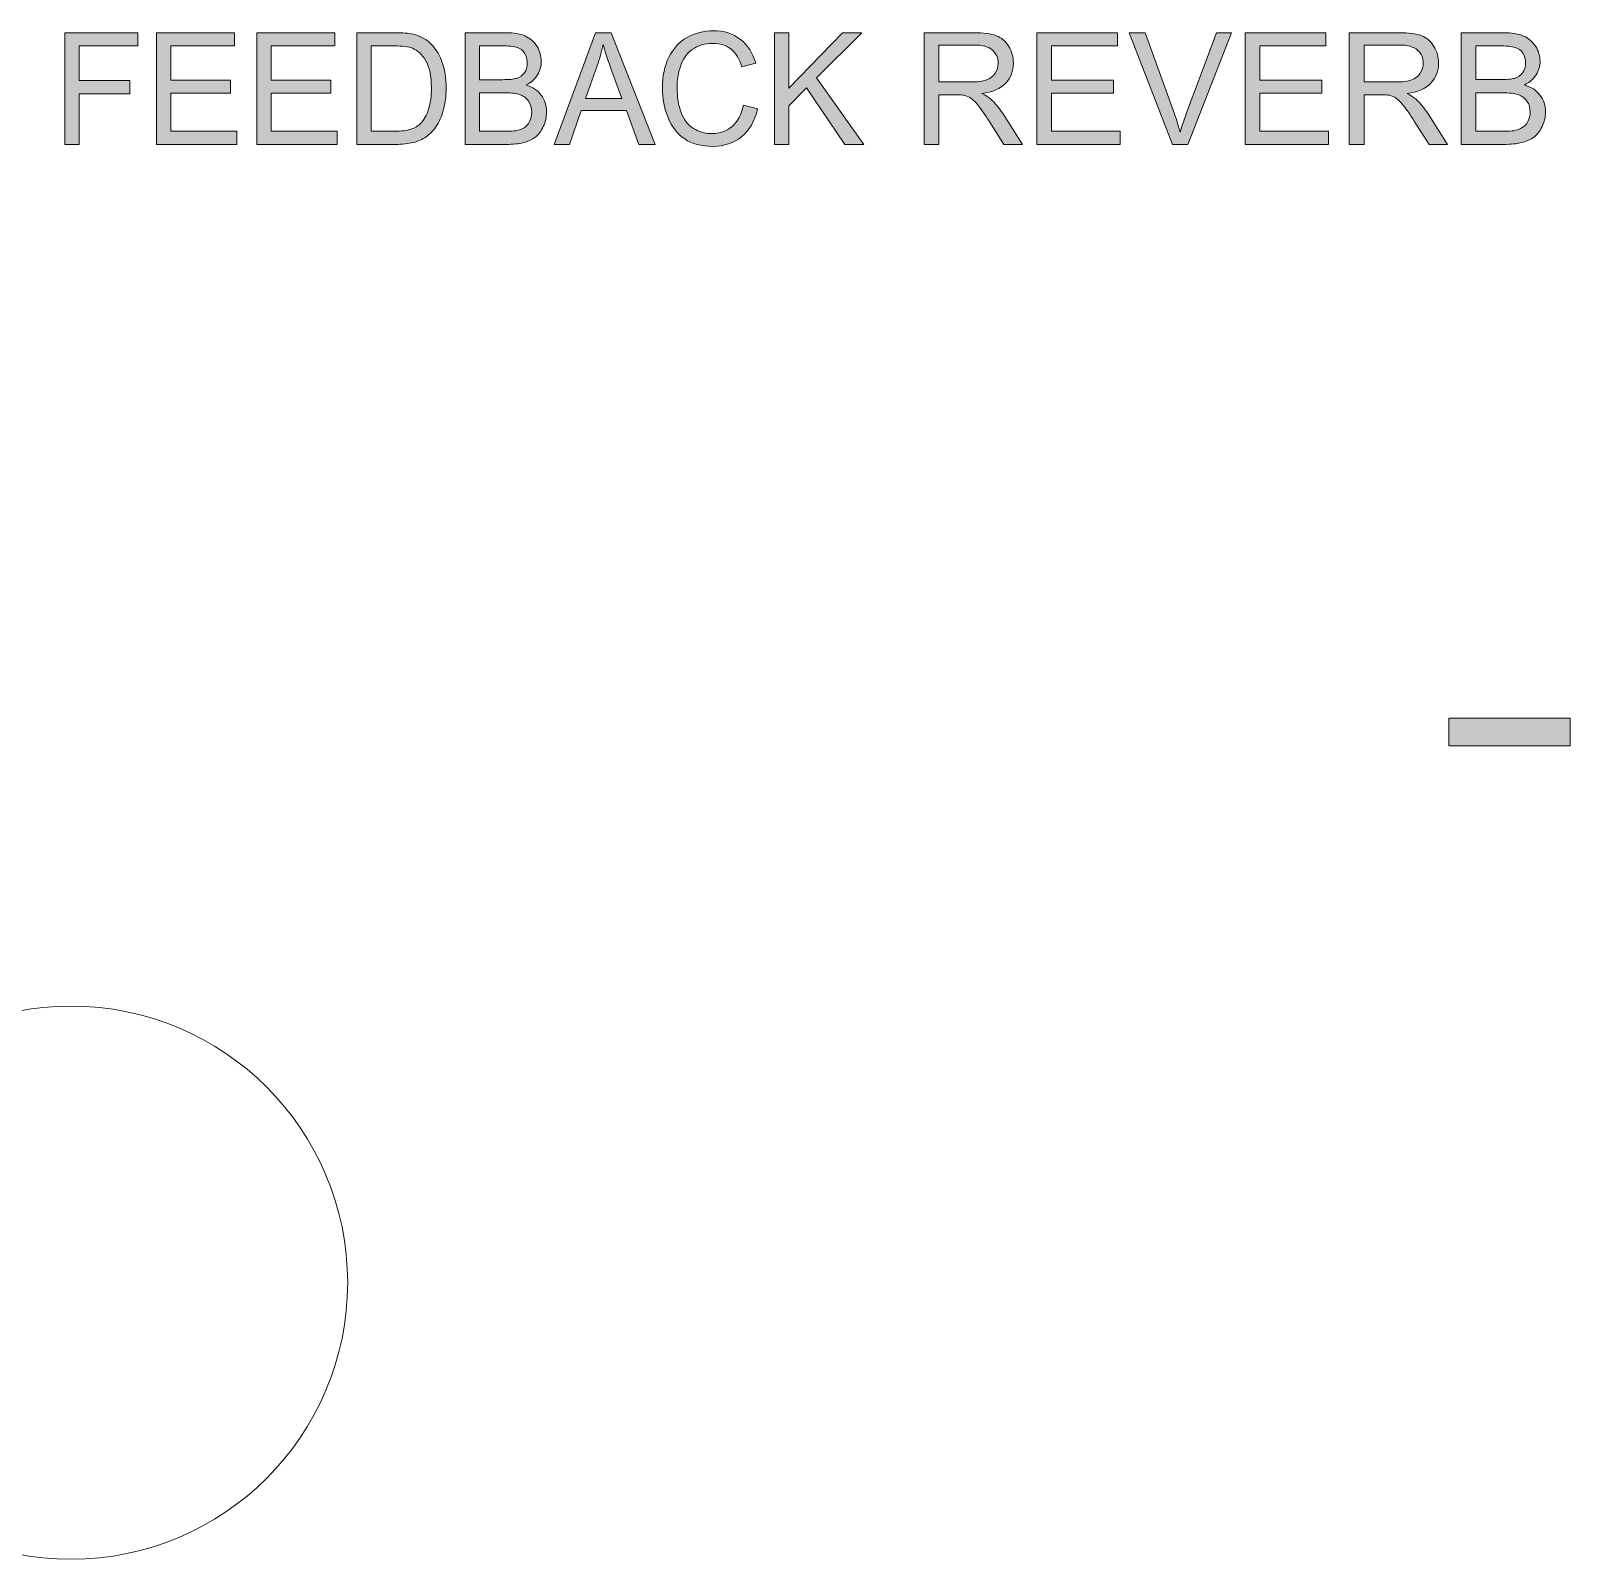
# Model space of a CAD drawing. Header units: inches. Extents: x 0 to 108, y -222 to 0.
# Drawn here: x 53.43 to 74.3, y -52.61 to -31.88 of the extents above; entities that cross this region are included whole.
import ezdxf

# ---------------------------------------------------------------- set-up
doc = ezdxf.new("R2010")
doc.units = ezdxf.units.IN
doc.header["$MEASUREMENT"] = 0
doc.layers.add('Decoupe', color=7, linetype='Continuous')
doc.layers.add('Impression', color=7, linetype='Continuous')

# ---------------------------------------------------------------- blocks, each defined once
blk = doc.blocks.new('block 2')
at = {"layer": 'Decoupe', "color": 240, "lineweight": 18, "true_color": 0xed1c24}
blk.add_open_spline([(57.725, -48.855), (57.725, -50.926), (56.046, -52.605), (53.975, -52.605), (51.904, -52.605), (50.225, -50.926), (50.225, -48.855), (50.225, -46.784), (51.904, -45.105), (53.975, -45.105), (56.046, -45.105), (57.725, -46.784), (57.725, -48.855)], degree=3, knots=[0, 0, 0, 0, 1, 1, 1, 2, 2, 2, 3, 3, 3, 4, 4, 4, 4], dxfattribs=at)
blk = doc.blocks.new('block 32')
at = {"layer": 'Impression', "true_color": 0x231f20}
h = blk.add_hatch(color=250, dxfattribs=at)
h.dxf.hatch_style = 2
h.paths.add_polyline_path([(53.892, -33.42), (53.892, -31.905), (54.878, -31.905), (54.878, -32.084), (54.086, -32.084), (54.086, -32.553), (54.771, -32.553), (54.771, -32.732), (54.086, -32.732), (54.086, -33.42)])
h = blk.add_hatch(color=250, dxfattribs=at)
h.dxf.hatch_style = 2
h.paths.add_polyline_path([(55.133, -33.42), (55.133, -31.905), (56.19, -31.905), (56.19, -32.084), (55.327, -32.084), (55.327, -32.548), (56.134, -32.548), (56.134, -32.725), (55.327, -32.725), (55.327, -33.241), (56.223, -33.241), (56.223, -33.42)])
h = blk.add_hatch(color=250, dxfattribs=at)
h.dxf.hatch_style = 2
h.paths.add_polyline_path([(56.494, -33.42), (56.494, -31.905), (57.551, -31.905), (57.551, -32.084), (56.688, -32.084), (56.688, -32.548), (57.496, -32.548), (57.496, -32.725), (56.688, -32.725), (56.688, -33.241), (57.584, -33.241), (57.584, -33.42)])
h = blk.add_hatch(color=250, dxfattribs=at)
h.dxf.hatch_style = 2
edge = h.paths.add_edge_path()
edge.add_spline(control_points=[(57.851, -33.42), (57.851, -33.42), (57.851, -31.905), (57.851, -31.905), (57.851, -31.905), (58.355, -31.905), (58.355, -31.905), (58.468, -31.905), (58.555, -31.912), (58.615, -31.927), (58.699, -31.947), (58.77, -31.983), (58.829, -32.035), (58.906, -32.103), (58.963, -32.189), (59.002, -32.294), (59.04, -32.399), (59.059, -32.519), (59.059, -32.654), (59.059, -32.769), (59.046, -32.871), (59.02, -32.96), (58.995, -33.049), (58.961, -33.123), (58.921, -33.181), (58.88, -33.239), (58.836, -33.285), (58.787, -33.318), (58.74, -33.352), (58.681, -33.377), (58.613, -33.394), (58.545, -33.411), (58.467, -33.42), (58.379, -33.42), (58.379, -33.42), (57.851, -33.42), (57.851, -33.42)], knot_values=[0, 0, 0, 0, 1, 1, 1, 2, 2, 2, 3, 3, 3, 4, 4, 4, 5, 5, 5, 6, 6, 6, 7, 7, 7, 8, 8, 8, 9, 9, 9, 10, 10, 10, 11, 11, 11, 12, 12, 12, 12], degree=3, periodic=1)
edge = h.paths.add_edge_path()
edge.add_spline(control_points=[(58.045, -33.241), (58.045, -33.241), (58.356, -33.241), (58.356, -33.241), (58.453, -33.241), (58.528, -33.232), (58.583, -33.213), (58.638, -33.195), (58.682, -33.169), (58.714, -33.135), (58.76, -33.087), (58.796, -33.023), (58.822, -32.943), (58.847, -32.863), (58.86, -32.765), (58.86, -32.651), (58.86, -32.493), (58.835, -32.371), (58.785, -32.286), (58.734, -32.201), (58.673, -32.144), (58.602, -32.115), (58.55, -32.094), (58.467, -32.084), (58.352, -32.084), (58.352, -32.084), (58.045, -32.084), (58.045, -32.084), (58.045, -32.084), (58.045, -33.241), (58.045, -33.241)], knot_values=[0, 0, 0, 0, 1, 1, 1, 2, 2, 2, 3, 3, 3, 4, 4, 4, 5, 5, 5, 6, 6, 6, 7, 7, 7, 8, 8, 8, 9, 9, 9, 10, 10, 10, 10], degree=3, periodic=1)
h = blk.add_hatch(color=250, dxfattribs=at)
h.dxf.hatch_style = 2
edge = h.paths.add_edge_path()
edge.add_spline(control_points=[(59.317, -33.42), (59.317, -33.42), (59.317, -31.905), (59.317, -31.905), (59.317, -31.905), (59.865, -31.905), (59.865, -31.905), (59.977, -31.905), (60.066, -31.92), (60.134, -31.951), (60.201, -31.982), (60.254, -32.029), (60.292, -32.092), (60.331, -32.156), (60.349, -32.223), (60.349, -32.292), (60.349, -32.357), (60.333, -32.418), (60.299, -32.475), (60.265, -32.533), (60.214, -32.579), (60.145, -32.614), (60.234, -32.641), (60.302, -32.687), (60.349, -32.751), (60.397, -32.816), (60.42, -32.893), (60.42, -32.981), (60.42, -33.052), (60.406, -33.118), (60.377, -33.179), (60.348, -33.24), (60.312, -33.287), (60.27, -33.32), (60.228, -33.353), (60.174, -33.378), (60.11, -33.395), (60.046, -33.412), (59.967, -33.42), (59.874, -33.42), (59.874, -33.42), (59.317, -33.42), (59.317, -33.42)], knot_values=[0, 0, 0, 0, 1, 1, 1, 2, 2, 2, 3, 3, 3, 4, 4, 4, 5, 5, 5, 6, 6, 6, 7, 7, 7, 8, 8, 8, 9, 9, 9, 10, 10, 10, 11, 11, 11, 12, 12, 12, 13, 13, 13, 14, 14, 14, 14], degree=3, periodic=1)
edge = h.paths.add_edge_path()
edge.add_spline(control_points=[(59.511, -32.542), (59.511, -32.542), (59.826, -32.542), (59.826, -32.542), (59.912, -32.542), (59.974, -32.536), (60.011, -32.524), (60.06, -32.509), (60.097, -32.484), (60.122, -32.448), (60.147, -32.413), (60.159, -32.369), (60.159, -32.316), (60.159, -32.266), (60.148, -32.222), (60.124, -32.183), (60.101, -32.145), (60.068, -32.119), (60.025, -32.105), (59.982, -32.091), (59.907, -32.084), (59.802, -32.084), (59.802, -32.084), (59.511, -32.084), (59.511, -32.084), (59.511, -32.084), (59.511, -32.542), (59.511, -32.542)], knot_values=[0, 0, 0, 0, 1, 1, 1, 2, 2, 2, 3, 3, 3, 4, 4, 4, 5, 5, 5, 6, 6, 6, 7, 7, 7, 8, 8, 8, 9, 9, 9, 9], degree=3, periodic=1)
edge = h.paths.add_edge_path()
edge.add_spline(control_points=[(59.511, -33.241), (59.511, -33.241), (59.874, -33.241), (59.874, -33.241), (59.937, -33.241), (59.98, -33.239), (60.006, -33.234), (60.05, -33.226), (60.088, -33.212), (60.117, -33.193), (60.147, -33.173), (60.172, -33.145), (60.191, -33.108), (60.21, -33.072), (60.22, -33.029), (60.22, -32.981), (60.22, -32.924), (60.206, -32.875), (60.178, -32.833), (60.15, -32.792), (60.112, -32.763), (60.062, -32.746), (60.013, -32.729), (59.941, -32.72), (59.849, -32.72), (59.849, -32.72), (59.511, -32.72), (59.511, -32.72), (59.511, -32.72), (59.511, -33.241), (59.511, -33.241)], knot_values=[0, 0, 0, 0, 1, 1, 1, 2, 2, 2, 3, 3, 3, 4, 4, 4, 5, 5, 5, 6, 6, 6, 7, 7, 7, 8, 8, 8, 9, 9, 9, 10, 10, 10, 10], degree=3, periodic=1)
h = blk.add_hatch(color=250, dxfattribs=at)
h.dxf.hatch_style = 2
h.paths.add_polyline_path([(60.526, -33.42), (61.087, -31.905), (61.295, -31.905), (61.893, -33.42), (61.673, -33.42), (61.503, -32.961), (60.892, -32.961), (60.731, -33.42)])
edge = h.paths.add_edge_path()
edge.add_spline(control_points=[(60.948, -32.798), (60.948, -32.798), (61.443, -32.798), (61.443, -32.798), (61.443, -32.798), (61.29, -32.378), (61.29, -32.378), (61.244, -32.251), (61.209, -32.146), (61.187, -32.064), (61.168, -32.161), (61.142, -32.258), (61.108, -32.353), (61.108, -32.353), (60.948, -32.798), (60.948, -32.798)], knot_values=[0, 0, 0, 0, 1, 1, 1, 2, 2, 2, 3, 3, 3, 4, 4, 4, 5, 5, 5, 5], degree=3, periodic=1)
h = blk.add_hatch(color=250, dxfattribs=at)
h.dxf.hatch_style = 2
edge = h.paths.add_edge_path()
edge.add_spline(control_points=[(63.09, -32.889), (63.09, -32.889), (63.283, -32.939), (63.283, -32.939), (63.243, -33.104), (63.17, -33.23), (63.065, -33.316), (62.959, -33.403), (62.83, -33.446), (62.678, -33.446), (62.521, -33.446), (62.393, -33.413), (62.294, -33.346), (62.196, -33.28), (62.121, -33.183), (62.069, -33.057), (62.018, -32.931), (61.992, -32.796), (61.992, -32.651), (61.992, -32.493), (62.021, -32.356), (62.079, -32.238), (62.137, -32.121), (62.22, -32.031), (62.327, -31.97), (62.434, -31.91), (62.552, -31.879), (62.681, -31.879), (62.828, -31.879), (62.951, -31.918), (63.05, -31.995), (63.15, -32.072), (63.219, -32.18), (63.258, -32.32), (63.258, -32.32), (63.068, -32.367), (63.068, -32.367), (63.034, -32.257), (62.985, -32.176), (62.921, -32.126), (62.856, -32.076), (62.775, -32.051), (62.677, -32.051), (62.565, -32.051), (62.471, -32.078), (62.396, -32.134), (62.32, -32.19), (62.267, -32.265), (62.237, -32.359), (62.206, -32.453), (62.191, -32.55), (62.191, -32.65), (62.191, -32.779), (62.209, -32.891), (62.245, -32.987), (62.281, -33.084), (62.338, -33.155), (62.414, -33.203), (62.491, -33.251), (62.573, -33.274), (62.662, -33.274), (62.771, -33.274), (62.862, -33.242), (62.937, -33.177), (63.013, -33.112), (63.063, -33.016), (63.09, -32.889)], knot_values=[0, 0, 0, 0, 1, 1, 1, 2, 2, 2, 3, 3, 3, 4, 4, 4, 5, 5, 5, 6, 6, 6, 7, 7, 7, 8, 8, 8, 9, 9, 9, 10, 10, 10, 11, 11, 11, 12, 12, 12, 13, 13, 13, 14, 14, 14, 15, 15, 15, 16, 16, 16, 17, 17, 17, 18, 18, 18, 19, 19, 19, 20, 20, 20, 21, 21, 21, 22, 22, 22, 22], degree=3, periodic=1)
h = blk.add_hatch(color=250, dxfattribs=at)
h.dxf.hatch_style = 2
h.paths.add_polyline_path([(63.513, -33.42), (63.513, -31.905), (63.707, -31.905), (63.707, -32.656), (64.432, -31.905), (64.694, -31.905), (64.082, -32.519), (64.721, -33.42), (64.466, -33.42), (63.946, -32.653), (63.707, -32.895), (63.707, -33.42)])
at = {"layer": 'Impression', "lineweight": 0}
for points in [[(53.892, -33.42), (53.892, -31.905), (54.878, -31.905), (54.878, -32.084), (54.086, -32.084), (54.086, -32.553), (54.771, -32.553), (54.771, -32.732), (54.086, -32.732), (54.086, -33.42), (53.892, -33.42)], [(55.133, -33.42), (55.133, -31.905), (56.19, -31.905), (56.19, -32.084), (55.327, -32.084), (55.327, -32.548), (56.134, -32.548), (56.134, -32.725), (55.327, -32.725), (55.327, -33.241), (56.223, -33.241), (56.223, -33.42), (55.133, -33.42)], [(56.494, -33.42), (56.494, -31.905), (57.551, -31.905), (57.551, -32.084), (56.688, -32.084), (56.688, -32.548), (57.496, -32.548), (57.496, -32.725), (56.688, -32.725), (56.688, -33.241), (57.584, -33.241), (57.584, -33.42), (56.494, -33.42)], [(60.526, -33.42), (61.087, -31.905), (61.295, -31.905), (61.893, -33.42), (61.673, -33.42), (61.503, -32.961), (60.892, -32.961), (60.731, -33.42), (60.526, -33.42)], [(63.513, -33.42), (63.513, -31.905), (63.707, -31.905), (63.707, -32.656), (64.432, -31.905), (64.694, -31.905), (64.082, -32.519), (64.721, -33.42), (64.466, -33.42), (63.946, -32.653), (63.707, -32.895), (63.707, -33.42), (63.513, -33.42)]]:
    blk.add_lwpolyline(points, dxfattribs=at)
for points, knots in [([(57.851, -33.42), (57.851, -33.42), (57.851, -31.905), (57.851, -31.905), (57.851, -31.905), (58.355, -31.905), (58.355, -31.905), (58.468, -31.905), (58.555, -31.912), (58.615, -31.927), (58.699, -31.947), (58.77, -31.983), (58.829, -32.035), (58.906, -32.103), (58.963, -32.189), (59.002, -32.294), (59.04, -32.399), (59.059, -32.519), (59.059, -32.654), (59.059, -32.769), (59.046, -32.871), (59.02, -32.96), (58.995, -33.049), (58.961, -33.123), (58.921, -33.181), (58.88, -33.239), (58.836, -33.285), (58.787, -33.318), (58.74, -33.352), (58.681, -33.377), (58.613, -33.394), (58.545, -33.411), (58.467, -33.42), (58.379, -33.42), (58.379, -33.42), (57.851, -33.42), (57.851, -33.42)], [0, 0, 0, 0, 1, 1, 1, 2, 2, 2, 3, 3, 3, 4, 4, 4, 5, 5, 5, 6, 6, 6, 7, 7, 7, 8, 8, 8, 9, 9, 9, 10, 10, 10, 11, 11, 11, 12, 12, 12, 12]), ([(59.317, -33.42), (59.317, -33.42), (59.317, -31.905), (59.317, -31.905), (59.317, -31.905), (59.865, -31.905), (59.865, -31.905), (59.977, -31.905), (60.066, -31.92), (60.134, -31.951), (60.201, -31.982), (60.254, -32.029), (60.292, -32.092), (60.331, -32.156), (60.349, -32.223), (60.349, -32.292), (60.349, -32.357), (60.333, -32.418), (60.299, -32.475), (60.265, -32.533), (60.214, -32.579), (60.145, -32.614), (60.234, -32.641), (60.302, -32.687), (60.349, -32.751), (60.397, -32.816), (60.42, -32.893), (60.42, -32.981), (60.42, -33.052), (60.406, -33.118), (60.377, -33.179), (60.348, -33.24), (60.312, -33.287), (60.27, -33.32), (60.228, -33.353), (60.174, -33.378), (60.11, -33.395), (60.046, -33.412), (59.967, -33.42), (59.874, -33.42), (59.874, -33.42), (59.317, -33.42), (59.317, -33.42)], [0, 0, 0, 0, 1, 1, 1, 2, 2, 2, 3, 3, 3, 4, 4, 4, 5, 5, 5, 6, 6, 6, 7, 7, 7, 8, 8, 8, 9, 9, 9, 10, 10, 10, 11, 11, 11, 12, 12, 12, 13, 13, 13, 14, 14, 14, 14]), ([(63.09, -32.889), (63.09, -32.889), (63.283, -32.939), (63.283, -32.939), (63.243, -33.104), (63.17, -33.23), (63.065, -33.316), (62.959, -33.403), (62.83, -33.446), (62.678, -33.446), (62.521, -33.446), (62.393, -33.413), (62.294, -33.346), (62.196, -33.28), (62.121, -33.183), (62.069, -33.057), (62.018, -32.931), (61.992, -32.796), (61.992, -32.651), (61.992, -32.493), (62.021, -32.356), (62.079, -32.238), (62.137, -32.121), (62.22, -32.031), (62.327, -31.97), (62.434, -31.91), (62.552, -31.879), (62.681, -31.879), (62.828, -31.879), (62.951, -31.918), (63.05, -31.995), (63.15, -32.072), (63.219, -32.18), (63.258, -32.32), (63.258, -32.32), (63.068, -32.367), (63.068, -32.367), (63.034, -32.257), (62.985, -32.176), (62.921, -32.126), (62.856, -32.076), (62.775, -32.051), (62.677, -32.051), (62.565, -32.051), (62.471, -32.078), (62.396, -32.134), (62.32, -32.19), (62.267, -32.265), (62.237, -32.359), (62.206, -32.453), (62.191, -32.55), (62.191, -32.65), (62.191, -32.779), (62.209, -32.891), (62.245, -32.987), (62.281, -33.084), (62.338, -33.155), (62.414, -33.203), (62.491, -33.251), (62.573, -33.274), (62.662, -33.274), (62.771, -33.274), (62.862, -33.242), (62.937, -33.177), (63.013, -33.112), (63.063, -33.016), (63.09, -32.889)], [0, 0, 0, 0, 1, 1, 1, 2, 2, 2, 3, 3, 3, 4, 4, 4, 5, 5, 5, 6, 6, 6, 7, 7, 7, 8, 8, 8, 9, 9, 9, 10, 10, 10, 11, 11, 11, 12, 12, 12, 13, 13, 13, 14, 14, 14, 15, 15, 15, 16, 16, 16, 17, 17, 17, 18, 18, 18, 19, 19, 19, 20, 20, 20, 21, 21, 21, 22, 22, 22, 22]), ([(58.045, -33.241), (58.045, -33.241), (58.356, -33.241), (58.356, -33.241), (58.453, -33.241), (58.528, -33.232), (58.583, -33.213), (58.638, -33.195), (58.682, -33.169), (58.714, -33.135), (58.76, -33.087), (58.796, -33.023), (58.822, -32.943), (58.847, -32.863), (58.86, -32.765), (58.86, -32.651), (58.86, -32.493), (58.835, -32.371), (58.785, -32.286), (58.734, -32.201), (58.673, -32.144), (58.602, -32.115), (58.55, -32.094), (58.467, -32.084), (58.352, -32.084), (58.352, -32.084), (58.045, -32.084), (58.045, -32.084), (58.045, -32.084), (58.045, -33.241), (58.045, -33.241)], [0, 0, 0, 0, 1, 1, 1, 2, 2, 2, 3, 3, 3, 4, 4, 4, 5, 5, 5, 6, 6, 6, 7, 7, 7, 8, 8, 8, 9, 9, 9, 10, 10, 10, 10]), ([(59.511, -32.542), (59.511, -32.542), (59.826, -32.542), (59.826, -32.542), (59.912, -32.542), (59.974, -32.536), (60.011, -32.524), (60.06, -32.509), (60.097, -32.484), (60.122, -32.448), (60.147, -32.413), (60.159, -32.369), (60.159, -32.316), (60.159, -32.266), (60.148, -32.222), (60.124, -32.183), (60.101, -32.145), (60.068, -32.119), (60.025, -32.105), (59.982, -32.091), (59.907, -32.084), (59.802, -32.084), (59.802, -32.084), (59.511, -32.084), (59.511, -32.084), (59.511, -32.084), (59.511, -32.542), (59.511, -32.542)], [0, 0, 0, 0, 1, 1, 1, 2, 2, 2, 3, 3, 3, 4, 4, 4, 5, 5, 5, 6, 6, 6, 7, 7, 7, 8, 8, 8, 9, 9, 9, 9]), ([(60.948, -32.798), (60.948, -32.798), (61.443, -32.798), (61.443, -32.798), (61.443, -32.798), (61.29, -32.378), (61.29, -32.378), (61.244, -32.251), (61.209, -32.146), (61.187, -32.064), (61.168, -32.161), (61.142, -32.258), (61.108, -32.353), (61.108, -32.353), (60.948, -32.798), (60.948, -32.798)], [0, 0, 0, 0, 1, 1, 1, 2, 2, 2, 3, 3, 3, 4, 4, 4, 5, 5, 5, 5]), ([(59.511, -33.241), (59.511, -33.241), (59.874, -33.241), (59.874, -33.241), (59.937, -33.241), (59.98, -33.239), (60.006, -33.234), (60.05, -33.226), (60.088, -33.212), (60.117, -33.193), (60.147, -33.173), (60.172, -33.145), (60.191, -33.108), (60.21, -33.072), (60.22, -33.029), (60.22, -32.981), (60.22, -32.924), (60.206, -32.875), (60.178, -32.833), (60.15, -32.792), (60.112, -32.763), (60.062, -32.746), (60.013, -32.729), (59.941, -32.72), (59.849, -32.72), (59.849, -32.72), (59.511, -32.72), (59.511, -32.72), (59.511, -32.72), (59.511, -33.241), (59.511, -33.241)], [0, 0, 0, 0, 1, 1, 1, 2, 2, 2, 3, 3, 3, 4, 4, 4, 5, 5, 5, 6, 6, 6, 7, 7, 7, 8, 8, 8, 9, 9, 9, 10, 10, 10, 10])]:
    blk.add_open_spline(points, degree=3, knots=knots, dxfattribs=at)
blk = doc.blocks.new('block 33')
at = {"layer": 'Impression', "true_color": 0x231f20}
h = blk.add_hatch(color=250, dxfattribs=at)
h.dxf.hatch_style = 2
edge = h.paths.add_edge_path()
edge.add_spline(control_points=[(65.539, -33.42), (65.539, -33.42), (65.539, -31.905), (65.539, -31.905), (65.539, -31.905), (66.211, -31.905), (66.211, -31.905), (66.346, -31.905), (66.449, -31.918), (66.519, -31.946), (66.589, -31.973), (66.645, -32.021), (66.687, -32.09), (66.729, -32.159), (66.75, -32.235), (66.75, -32.318), (66.75, -32.426), (66.716, -32.516), (66.646, -32.59), (66.576, -32.664), (66.469, -32.71), (66.324, -32.73), (66.377, -32.756), (66.417, -32.781), (66.445, -32.806), (66.503, -32.86), (66.559, -32.927), (66.611, -33.007), (66.611, -33.007), (66.874, -33.42), (66.874, -33.42), (66.874, -33.42), (66.622, -33.42), (66.622, -33.42), (66.622, -33.42), (66.422, -33.105), (66.422, -33.105), (66.363, -33.014), (66.315, -32.944), (66.277, -32.896), (66.239, -32.848), (66.205, -32.814), (66.175, -32.795), (66.145, -32.775), (66.115, -32.762), (66.084, -32.754), (66.061, -32.749), (66.024, -32.747), (65.972, -32.747), (65.972, -32.747), (65.74, -32.747), (65.74, -32.747), (65.74, -32.747), (65.74, -33.42), (65.74, -33.42), (65.74, -33.42), (65.539, -33.42), (65.539, -33.42)], knot_values=[0, 0, 0, 0, 1, 1, 1, 2, 2, 2, 3, 3, 3, 4, 4, 4, 5, 5, 5, 6, 6, 6, 7, 7, 7, 8, 8, 8, 9, 9, 9, 10, 10, 10, 11, 11, 11, 12, 12, 12, 13, 13, 13, 14, 14, 14, 15, 15, 15, 16, 16, 16, 17, 17, 17, 18, 18, 18, 19, 19, 19, 19], degree=3, periodic=1)
edge = h.paths.add_edge_path()
edge.add_spline(control_points=[(65.74, -32.573), (65.74, -32.573), (66.171, -32.573), (66.171, -32.573), (66.262, -32.573), (66.334, -32.564), (66.386, -32.545), (66.437, -32.526), (66.477, -32.496), (66.503, -32.454), (66.53, -32.412), (66.544, -32.367), (66.544, -32.318), (66.544, -32.246), (66.518, -32.188), (66.466, -32.141), (66.414, -32.095), (66.332, -32.072), (66.219, -32.072), (66.219, -32.072), (65.74, -32.072), (65.74, -32.072), (65.74, -32.072), (65.74, -32.573), (65.74, -32.573)], knot_values=[0, 0, 0, 0, 1, 1, 1, 2, 2, 2, 3, 3, 3, 4, 4, 4, 5, 5, 5, 6, 6, 6, 7, 7, 7, 8, 8, 8, 8], degree=3, periodic=1)
h = blk.add_hatch(color=250, dxfattribs=at)
h.dxf.hatch_style = 2
h.paths.add_polyline_path([(67.069, -33.42), (67.069, -31.905), (68.164, -31.905), (68.164, -32.083), (67.269, -32.083), (67.269, -32.548), (68.107, -32.548), (68.107, -32.725), (67.269, -32.725), (67.269, -33.241), (68.199, -33.241), (68.199, -33.42)])
h = blk.add_hatch(color=250, dxfattribs=at)
h.dxf.hatch_style = 2
edge = h.paths.add_edge_path()
edge.add_spline(control_points=[(68.909, -33.42), (68.909, -33.42), (68.322, -31.905), (68.322, -31.905), (68.322, -31.905), (68.539, -31.905), (68.539, -31.905), (68.539, -31.905), (68.933, -33.005), (68.933, -33.005), (68.965, -33.094), (68.991, -33.176), (69.013, -33.253), (69.036, -33.171), (69.063, -33.088), (69.094, -33.005), (69.094, -33.005), (69.504, -31.905), (69.504, -31.905), (69.504, -31.905), (69.708, -31.905), (69.708, -31.905), (69.708, -31.905), (69.115, -33.42), (69.115, -33.42), (69.115, -33.42), (68.909, -33.42), (68.909, -33.42)], knot_values=[0, 0, 0, 0, 1, 1, 1, 2, 2, 2, 3, 3, 3, 4, 4, 4, 5, 5, 5, 6, 6, 6, 7, 7, 7, 8, 8, 8, 9, 9, 9, 9], degree=3, periodic=1)
h = blk.add_hatch(color=250, dxfattribs=at)
h.dxf.hatch_style = 2
h.paths.add_polyline_path([(69.892, -33.42), (69.892, -31.905), (70.988, -31.905), (70.988, -32.083), (70.093, -32.083), (70.093, -32.548), (70.931, -32.548), (70.931, -32.725), (70.093, -32.725), (70.093, -33.241), (71.023, -33.241), (71.023, -33.42)])
h = blk.add_hatch(color=250, dxfattribs=at)
h.dxf.hatch_style = 2
edge = h.paths.add_edge_path()
edge.add_spline(control_points=[(71.303, -33.42), (71.303, -33.42), (71.303, -31.905), (71.303, -31.905), (71.303, -31.905), (71.975, -31.905), (71.975, -31.905), (72.11, -31.905), (72.213, -31.918), (72.283, -31.946), (72.353, -31.973), (72.409, -32.021), (72.451, -32.09), (72.493, -32.159), (72.514, -32.235), (72.514, -32.318), (72.514, -32.426), (72.48, -32.516), (72.41, -32.59), (72.34, -32.664), (72.233, -32.71), (72.088, -32.73), (72.141, -32.756), (72.181, -32.781), (72.209, -32.806), (72.267, -32.86), (72.323, -32.927), (72.375, -33.007), (72.375, -33.007), (72.638, -33.42), (72.638, -33.42), (72.638, -33.42), (72.386, -33.42), (72.386, -33.42), (72.386, -33.42), (72.186, -33.105), (72.186, -33.105), (72.127, -33.014), (72.079, -32.944), (72.041, -32.896), (72.003, -32.848), (71.969, -32.814), (71.939, -32.795), (71.909, -32.775), (71.879, -32.762), (71.848, -32.754), (71.825, -32.749), (71.788, -32.747), (71.736, -32.747), (71.736, -32.747), (71.504, -32.747), (71.504, -32.747), (71.504, -32.747), (71.504, -33.42), (71.504, -33.42), (71.504, -33.42), (71.303, -33.42), (71.303, -33.42)], knot_values=[0, 0, 0, 0, 1, 1, 1, 2, 2, 2, 3, 3, 3, 4, 4, 4, 5, 5, 5, 6, 6, 6, 7, 7, 7, 8, 8, 8, 9, 9, 9, 10, 10, 10, 11, 11, 11, 12, 12, 12, 13, 13, 13, 14, 14, 14, 15, 15, 15, 16, 16, 16, 17, 17, 17, 18, 18, 18, 19, 19, 19, 19], degree=3, periodic=1)
edge = h.paths.add_edge_path()
edge.add_spline(control_points=[(71.504, -32.573), (71.504, -32.573), (71.935, -32.573), (71.935, -32.573), (72.026, -32.573), (72.098, -32.564), (72.15, -32.545), (72.201, -32.526), (72.241, -32.496), (72.267, -32.454), (72.294, -32.412), (72.308, -32.367), (72.308, -32.318), (72.308, -32.246), (72.282, -32.188), (72.23, -32.141), (72.178, -32.095), (72.096, -32.072), (71.983, -32.072), (71.983, -32.072), (71.504, -32.072), (71.504, -32.072), (71.504, -32.072), (71.504, -32.573), (71.504, -32.573)], knot_values=[0, 0, 0, 0, 1, 1, 1, 2, 2, 2, 3, 3, 3, 4, 4, 4, 5, 5, 5, 6, 6, 6, 7, 7, 7, 8, 8, 8, 8], degree=3, periodic=1)
h = blk.add_hatch(color=250, dxfattribs=at)
h.dxf.hatch_style = 2
edge = h.paths.add_edge_path()
edge.add_spline(control_points=[(72.82, -33.42), (72.82, -33.42), (72.82, -31.905), (72.82, -31.905), (72.82, -31.905), (73.389, -31.905), (73.389, -31.905), (73.505, -31.905), (73.597, -31.92), (73.667, -31.951), (73.737, -31.981), (73.792, -32.029), (73.832, -32.092), (73.871, -32.156), (73.891, -32.223), (73.891, -32.292), (73.891, -32.357), (73.874, -32.418), (73.838, -32.475), (73.803, -32.532), (73.75, -32.579), (73.679, -32.614), (73.771, -32.641), (73.841, -32.686), (73.89, -32.751), (73.94, -32.816), (73.964, -32.892), (73.964, -32.981), (73.964, -33.052), (73.95, -33.118), (73.919, -33.179), (73.89, -33.239), (73.853, -33.287), (73.808, -33.32), (73.764, -33.353), (73.709, -33.378), (73.642, -33.395), (73.576, -33.411), (73.495, -33.42), (73.398, -33.42), (73.398, -33.42), (72.82, -33.42), (72.82, -33.42)], knot_values=[0, 0, 0, 0, 1, 1, 1, 2, 2, 2, 3, 3, 3, 4, 4, 4, 5, 5, 5, 6, 6, 6, 7, 7, 7, 8, 8, 8, 9, 9, 9, 10, 10, 10, 11, 11, 11, 12, 12, 12, 13, 13, 13, 14, 14, 14, 14], degree=3, periodic=1)
edge = h.paths.add_edge_path()
edge.add_spline(control_points=[(73.021, -32.541), (73.021, -32.541), (73.348, -32.541), (73.348, -32.541), (73.437, -32.541), (73.501, -32.535), (73.54, -32.524), (73.591, -32.509), (73.629, -32.483), (73.655, -32.448), (73.681, -32.413), (73.694, -32.369), (73.694, -32.316), (73.694, -32.266), (73.682, -32.221), (73.658, -32.183), (73.633, -32.145), (73.599, -32.119), (73.554, -32.105), (73.509, -32.091), (73.433, -32.083), (73.324, -32.083), (73.324, -32.083), (73.021, -32.083), (73.021, -32.083), (73.021, -32.083), (73.021, -32.541), (73.021, -32.541)], knot_values=[0, 0, 0, 0, 1, 1, 1, 2, 2, 2, 3, 3, 3, 4, 4, 4, 5, 5, 5, 6, 6, 6, 7, 7, 7, 8, 8, 8, 9, 9, 9, 9], degree=3, periodic=1)
edge = h.paths.add_edge_path()
edge.add_spline(control_points=[(73.021, -33.241), (73.021, -33.241), (73.398, -33.241), (73.398, -33.241), (73.463, -33.241), (73.508, -33.239), (73.535, -33.234), (73.581, -33.226), (73.619, -33.212), (73.65, -33.192), (73.681, -33.173), (73.707, -33.145), (73.727, -33.108), (73.747, -33.071), (73.757, -33.029), (73.757, -32.981), (73.757, -32.924), (73.742, -32.875), (73.713, -32.833), (73.684, -32.792), (73.644, -32.762), (73.593, -32.745), (73.541, -32.729), (73.468, -32.72), (73.371, -32.72), (73.371, -32.72), (73.021, -32.72), (73.021, -32.72), (73.021, -32.72), (73.021, -33.241), (73.021, -33.241)], knot_values=[0, 0, 0, 0, 1, 1, 1, 2, 2, 2, 3, 3, 3, 4, 4, 4, 5, 5, 5, 6, 6, 6, 7, 7, 7, 8, 8, 8, 9, 9, 9, 10, 10, 10, 10], degree=3, periodic=1)
at = {"layer": 'Impression', "lineweight": 0}
for points in [[(67.069, -33.42), (67.069, -31.905), (68.164, -31.905), (68.164, -32.083), (67.269, -32.083), (67.269, -32.548), (68.107, -32.548), (68.107, -32.725), (67.269, -32.725), (67.269, -33.241), (68.199, -33.241), (68.199, -33.42), (67.069, -33.42)], [(69.892, -33.42), (69.892, -31.905), (70.988, -31.905), (70.988, -32.083), (70.093, -32.083), (70.093, -32.548), (70.931, -32.548), (70.931, -32.725), (70.093, -32.725), (70.093, -33.241), (71.023, -33.241), (71.023, -33.42), (69.892, -33.42)]]:
    blk.add_lwpolyline(points, dxfattribs=at)
for points, knots in [([(65.539, -33.42), (65.539, -33.42), (65.539, -31.905), (65.539, -31.905), (65.539, -31.905), (66.211, -31.905), (66.211, -31.905), (66.346, -31.905), (66.449, -31.918), (66.519, -31.946), (66.589, -31.973), (66.645, -32.021), (66.687, -32.09), (66.729, -32.159), (66.75, -32.235), (66.75, -32.318), (66.75, -32.426), (66.716, -32.516), (66.646, -32.59), (66.576, -32.664), (66.469, -32.71), (66.324, -32.73), (66.377, -32.756), (66.417, -32.781), (66.445, -32.806), (66.503, -32.86), (66.559, -32.927), (66.611, -33.007), (66.611, -33.007), (66.874, -33.42), (66.874, -33.42), (66.874, -33.42), (66.622, -33.42), (66.622, -33.42), (66.622, -33.42), (66.422, -33.105), (66.422, -33.105), (66.363, -33.014), (66.315, -32.944), (66.277, -32.896), (66.239, -32.848), (66.205, -32.814), (66.175, -32.795), (66.145, -32.775), (66.115, -32.762), (66.084, -32.754), (66.061, -32.749), (66.024, -32.747), (65.972, -32.747), (65.972, -32.747), (65.74, -32.747), (65.74, -32.747), (65.74, -32.747), (65.74, -33.42), (65.74, -33.42), (65.74, -33.42), (65.539, -33.42), (65.539, -33.42)], [0, 0, 0, 0, 1, 1, 1, 2, 2, 2, 3, 3, 3, 4, 4, 4, 5, 5, 5, 6, 6, 6, 7, 7, 7, 8, 8, 8, 9, 9, 9, 10, 10, 10, 11, 11, 11, 12, 12, 12, 13, 13, 13, 14, 14, 14, 15, 15, 15, 16, 16, 16, 17, 17, 17, 18, 18, 18, 19, 19, 19, 19]), ([(68.909, -33.42), (68.909, -33.42), (68.322, -31.905), (68.322, -31.905), (68.322, -31.905), (68.539, -31.905), (68.539, -31.905), (68.539, -31.905), (68.933, -33.005), (68.933, -33.005), (68.965, -33.094), (68.991, -33.176), (69.013, -33.253), (69.036, -33.171), (69.063, -33.088), (69.094, -33.005), (69.094, -33.005), (69.504, -31.905), (69.504, -31.905), (69.504, -31.905), (69.708, -31.905), (69.708, -31.905), (69.708, -31.905), (69.115, -33.42), (69.115, -33.42), (69.115, -33.42), (68.909, -33.42), (68.909, -33.42)], [0, 0, 0, 0, 1, 1, 1, 2, 2, 2, 3, 3, 3, 4, 4, 4, 5, 5, 5, 6, 6, 6, 7, 7, 7, 8, 8, 8, 9, 9, 9, 9]), ([(71.303, -33.42), (71.303, -33.42), (71.303, -31.905), (71.303, -31.905), (71.303, -31.905), (71.975, -31.905), (71.975, -31.905), (72.11, -31.905), (72.213, -31.918), (72.283, -31.946), (72.353, -31.973), (72.409, -32.021), (72.451, -32.09), (72.493, -32.159), (72.514, -32.235), (72.514, -32.318), (72.514, -32.426), (72.48, -32.516), (72.41, -32.59), (72.34, -32.664), (72.233, -32.71), (72.088, -32.73), (72.141, -32.756), (72.181, -32.781), (72.209, -32.806), (72.267, -32.86), (72.323, -32.927), (72.375, -33.007), (72.375, -33.007), (72.638, -33.42), (72.638, -33.42), (72.638, -33.42), (72.386, -33.42), (72.386, -33.42), (72.386, -33.42), (72.186, -33.105), (72.186, -33.105), (72.127, -33.014), (72.079, -32.944), (72.041, -32.896), (72.003, -32.848), (71.969, -32.814), (71.939, -32.795), (71.909, -32.775), (71.879, -32.762), (71.848, -32.754), (71.825, -32.749), (71.788, -32.747), (71.736, -32.747), (71.736, -32.747), (71.504, -32.747), (71.504, -32.747), (71.504, -32.747), (71.504, -33.42), (71.504, -33.42), (71.504, -33.42), (71.303, -33.42), (71.303, -33.42)], [0, 0, 0, 0, 1, 1, 1, 2, 2, 2, 3, 3, 3, 4, 4, 4, 5, 5, 5, 6, 6, 6, 7, 7, 7, 8, 8, 8, 9, 9, 9, 10, 10, 10, 11, 11, 11, 12, 12, 12, 13, 13, 13, 14, 14, 14, 15, 15, 15, 16, 16, 16, 17, 17, 17, 18, 18, 18, 19, 19, 19, 19]), ([(72.82, -33.42), (72.82, -33.42), (72.82, -31.905), (72.82, -31.905), (72.82, -31.905), (73.389, -31.905), (73.389, -31.905), (73.505, -31.905), (73.597, -31.92), (73.667, -31.951), (73.737, -31.981), (73.792, -32.029), (73.832, -32.092), (73.871, -32.156), (73.891, -32.223), (73.891, -32.292), (73.891, -32.357), (73.874, -32.418), (73.838, -32.475), (73.803, -32.532), (73.75, -32.579), (73.679, -32.614), (73.771, -32.641), (73.841, -32.686), (73.89, -32.751), (73.94, -32.816), (73.964, -32.892), (73.964, -32.981), (73.964, -33.052), (73.95, -33.118), (73.919, -33.179), (73.89, -33.239), (73.853, -33.287), (73.808, -33.32), (73.764, -33.353), (73.709, -33.378), (73.642, -33.395), (73.576, -33.411), (73.495, -33.42), (73.398, -33.42), (73.398, -33.42), (72.82, -33.42), (72.82, -33.42)], [0, 0, 0, 0, 1, 1, 1, 2, 2, 2, 3, 3, 3, 4, 4, 4, 5, 5, 5, 6, 6, 6, 7, 7, 7, 8, 8, 8, 9, 9, 9, 10, 10, 10, 11, 11, 11, 12, 12, 12, 13, 13, 13, 14, 14, 14, 14]), ([(65.74, -32.573), (65.74, -32.573), (66.171, -32.573), (66.171, -32.573), (66.262, -32.573), (66.334, -32.564), (66.386, -32.545), (66.437, -32.526), (66.477, -32.496), (66.503, -32.454), (66.53, -32.412), (66.544, -32.367), (66.544, -32.318), (66.544, -32.246), (66.518, -32.188), (66.466, -32.141), (66.414, -32.095), (66.332, -32.072), (66.219, -32.072), (66.219, -32.072), (65.74, -32.072), (65.74, -32.072), (65.74, -32.072), (65.74, -32.573), (65.74, -32.573)], [0, 0, 0, 0, 1, 1, 1, 2, 2, 2, 3, 3, 3, 4, 4, 4, 5, 5, 5, 6, 6, 6, 7, 7, 7, 8, 8, 8, 8]), ([(71.504, -32.573), (71.504, -32.573), (71.935, -32.573), (71.935, -32.573), (72.026, -32.573), (72.098, -32.564), (72.15, -32.545), (72.201, -32.526), (72.241, -32.496), (72.267, -32.454), (72.294, -32.412), (72.308, -32.367), (72.308, -32.318), (72.308, -32.246), (72.282, -32.188), (72.23, -32.141), (72.178, -32.095), (72.096, -32.072), (71.983, -32.072), (71.983, -32.072), (71.504, -32.072), (71.504, -32.072), (71.504, -32.072), (71.504, -32.573), (71.504, -32.573)], [0, 0, 0, 0, 1, 1, 1, 2, 2, 2, 3, 3, 3, 4, 4, 4, 5, 5, 5, 6, 6, 6, 7, 7, 7, 8, 8, 8, 8]), ([(73.021, -32.541), (73.021, -32.541), (73.348, -32.541), (73.348, -32.541), (73.437, -32.541), (73.501, -32.535), (73.54, -32.524), (73.591, -32.509), (73.629, -32.483), (73.655, -32.448), (73.681, -32.413), (73.694, -32.369), (73.694, -32.316), (73.694, -32.266), (73.682, -32.221), (73.658, -32.183), (73.633, -32.145), (73.599, -32.119), (73.554, -32.105), (73.509, -32.091), (73.433, -32.083), (73.324, -32.083), (73.324, -32.083), (73.021, -32.083), (73.021, -32.083), (73.021, -32.083), (73.021, -32.541), (73.021, -32.541)], [0, 0, 0, 0, 1, 1, 1, 2, 2, 2, 3, 3, 3, 4, 4, 4, 5, 5, 5, 6, 6, 6, 7, 7, 7, 8, 8, 8, 9, 9, 9, 9]), ([(73.021, -33.241), (73.021, -33.241), (73.398, -33.241), (73.398, -33.241), (73.463, -33.241), (73.508, -33.239), (73.535, -33.234), (73.581, -33.226), (73.619, -33.212), (73.65, -33.192), (73.681, -33.173), (73.707, -33.145), (73.727, -33.108), (73.747, -33.071), (73.757, -33.029), (73.757, -32.981), (73.757, -32.924), (73.742, -32.875), (73.713, -32.833), (73.684, -32.792), (73.644, -32.762), (73.593, -32.745), (73.541, -32.729), (73.468, -32.72), (73.371, -32.72), (73.371, -32.72), (73.021, -32.72), (73.021, -32.72), (73.021, -32.72), (73.021, -33.241), (73.021, -33.241)], [0, 0, 0, 0, 1, 1, 1, 2, 2, 2, 3, 3, 3, 4, 4, 4, 5, 5, 5, 6, 6, 6, 7, 7, 7, 8, 8, 8, 9, 9, 9, 10, 10, 10, 10])]:
    blk.add_open_spline(points, degree=3, knots=knots, dxfattribs=at)
blk = doc.blocks.new('block 37')
at = {"layer": 'Impression', "true_color": 0x231f20}
h = blk.add_hatch(color=250, dxfattribs=at)
h.dxf.hatch_style = 2
h.paths.add_polyline_path([(72.653, -41.575), (72.653, -41.201), (74.3, -41.201), (74.3, -41.575)])
at = {"layer": 'Impression', "lineweight": 0}
blk.add_lwpolyline([(72.653, -41.575), (72.653, -41.201), (74.3, -41.201), (74.3, -41.575), (72.653, -41.575)], dxfattribs=at)

msp = doc.modelspace()

# ---------------------------------------------------------------- block references
at = {"layer": 'Decoupe'}
msp.add_blockref('block 2', (0, 0), dxfattribs=at)
at = {"layer": 'Impression'}
for name in ['block 32', 'block 33', 'block 37']:
    msp.add_blockref(name, (0, 0), dxfattribs=at)

doc.saveas('drawing.dxf')
